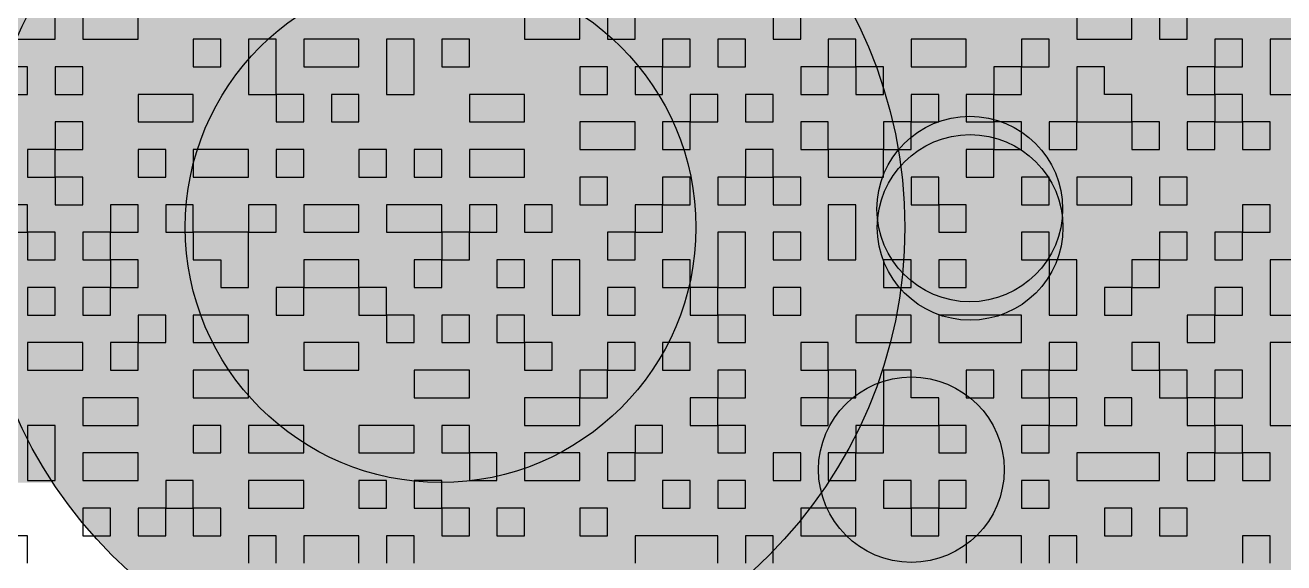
# Model space of a CAD drawing. Header units: millimetres. Extents: x -0.24 to 2.5, y 0 to 2.55.
# Drawn here: x 1.0331 to 1.0873, y 0.3825 to 0.4057 of the extents above; entities that cross this region are included whole.
import ezdxf

# ---------------------------------------------------------------- set-up
doc = ezdxf.new("R2010")
doc.units = ezdxf.units.MM
doc.header["$MEASUREMENT"] = 0
for name, color, linetype in [('BottomLayer', 5, 'Continuous'), ('BottomSolder', 6, 'Continuous'), ('TopLayer', 1, 'Continuous'), ('TopOverlay', 2, 'Continuous'), ('TopSolder', 216, 'Continuous'), ('ViaHoleLayer', 16, 'Continuous')]:
    doc.layers.add(name, color=color, linetype=linetype)

msp = doc.modelspace()

# ---------------------------------------------------------------- hatches: boundary and pattern name
at = {"layer": 'BottomLayer'}
h = msp.add_hatch(color=5, dxfattribs=at)
edge = h.paths.add_edge_path()
edge.add_arc((1.051, 0.397), 0.02, 0, 360)
msp.add_hatch(color=5, dxfattribs=at).paths.add_polyline_path([(1.051, 0.377), (1.051, 0.417), (1.149, 0.417), (1.149, 0.377)])
h = msp.add_hatch(color=5, dxfattribs=at)
edge = h.paths.add_edge_path()
edge.add_arc((1.051, 0.397), 0.011811, 0, 360)
at = {"layer": 'BottomSolder'}
h = msp.add_hatch(color=6, dxfattribs=at)
edge = h.paths.add_edge_path()
edge.add_arc((1.051, 0.397), 0.015811, 0, 360)
at = {"layer": 'TopLayer'}
for points in [[(0.79912, 0.089172), (0.793463, 0.094829), (1.251463, 0.552828), (1.257119, 0.547172)], [(1.049291, 0.431172), (1.054948, 0.436828), (1.387948, 0.103828), (1.382291, 0.098172)], [(1.076626, 0.394962), (1.070969, 0.400619), (1.107178, 0.436828), (1.112835, 0.431172)], [(0.952, 0.386), (0.952, 0.408), (1.051, 0.408), (1.051, 0.386)], [(1.068451, 0.383728), (1.074108, 0.389384), (1.359664, 0.103828), (1.354007, 0.098172)]]:
    msp.add_hatch(color=1, dxfattribs=at).paths.add_polyline_path(points)
h = msp.add_hatch(color=1, dxfattribs=at)
edge = h.paths.add_edge_path()
edge.add_arc((1.051, 0.397), 0.011811, 0, 360)
h = msp.add_hatch(color=1, dxfattribs=at)
edge = h.paths.add_edge_path()
edge.add_arc((1.051, 0.397), 0.011, 0, 360)
h = msp.add_hatch(color=1, dxfattribs=at)
edge = h.paths.add_edge_path()
edge.add_arc((1.073797, 0.397791), 0.004, 0, 360)
h = msp.add_hatch(color=1, dxfattribs=at)
edge = h.paths.add_edge_path()
edge.add_arc((1.073811, 0.397), 0.004, 0, 360)
h = msp.add_hatch(color=1, dxfattribs=at)
edge = h.paths.add_edge_path()
edge.add_arc((1.073811, 0.397), 0.004, 0, 360)
h = msp.add_hatch(color=1, dxfattribs=at)
edge = h.paths.add_edge_path()
edge.add_arc((1.07128, 0.386556), 0.004, 0, 360)
at = {"layer": 'TopSolder'}
h = msp.add_hatch(color=216, dxfattribs=at)
edge = h.paths.add_edge_path()
edge.add_arc((1.051, 0.397), 0.015811, 0, 360)
at = {"layer": 'ViaHoleLayer'}
h = msp.add_hatch(color=16, dxfattribs=at)
edge = h.paths.add_edge_path()
edge.add_arc((1.051, 0.397), 0.007874, 0, 360)

# ---------------------------------------------------------------- linework, layer by layer
at = {"layer": 'BottomLayer', "const_width": 0.008}
msp.add_lwpolyline([(1.051, 0.366, -1), (1.051, 0.428)], format="xyb", dxfattribs=at)
at = {"layer": 'BottomLayer'}
msp.add_circle((1.051, 0.397), 0.02, dxfattribs=at)
at = {"layer": 'TopLayer', "const_width": 0.008}
for points in [[(1.044972, 0.419, -0.494904), (1.073811, 0.397)], [(1.073811, 0.397, -0.494904), (1.044972, 0.375)]]:
    msp.add_lwpolyline(points, format="xyb", dxfattribs=at)
at = {"layer": 'TopLayer'}
for centre, radius in [((1.051, 0.397), 0.011), ((1.073797, 0.397791), 0.004), ((1.073811, 0.397), 0.004), ((1.073811, 0.397), 0.004), ((1.07128, 0.386556), 0.004)]:
    msp.add_circle(centre, radius, dxfattribs=at)
at = {"layer": 'TopOverlay'}
for p, q in [((1.034403, 0.405114), (1.034403, 0.406303)), ((1.035592, 0.406303), (1.035592, 0.405114)), ((1.037971, 0.405114), (1.037971, 0.406303)), ((1.05462, 0.406303), (1.05462, 0.405114)), ((1.056999, 0.405114), (1.056999, 0.406303)), ((1.058188, 0.406303), (1.058188, 0.405114)), ((1.059377, 0.405114), (1.059377, 0.406303)), ((1.065324, 0.406303), (1.065324, 0.405114)), ((1.066513, 0.405114), (1.066513, 0.406303)), ((1.078405, 0.406303), (1.078405, 0.405114)), ((1.080784, 0.405114), (1.080784, 0.406303)), ((1.081973, 0.406303), (1.081973, 0.405114)), ((1.083162, 0.405114), (1.083162, 0.406303)), ((1.030835, 0.405114), (1.034403, 0.405114)), ((1.035592, 0.405114), (1.037971, 0.405114)), ((1.041538, 0.405114), (1.040349, 0.405114)), ((1.040349, 0.405114), (1.040349, 0.403924)), ((1.041538, 0.403924), (1.041538, 0.405114)), ((1.043917, 0.405114), (1.042728, 0.405114)), ((1.042728, 0.405114), (1.042728, 0.403924)), ((1.043917, 0.403924), (1.043917, 0.405114)), ((1.047485, 0.405114), (1.045106, 0.405114)), ((1.045106, 0.405114), (1.045106, 0.403924)), ((1.047485, 0.403924), (1.047485, 0.405114)), ((1.049863, 0.405114), (1.048674, 0.405114)), ((1.048674, 0.405114), (1.048674, 0.403924)), ((1.049863, 0.403924), (1.049863, 0.405114)), ((1.052242, 0.405114), (1.051052, 0.405114)), ((1.051052, 0.405114), (1.051052, 0.403924)), ((1.052242, 0.403924), (1.052242, 0.405114)), ((1.05462, 0.405114), (1.056999, 0.405114)), ((1.058188, 0.405114), (1.059377, 0.405114)), ((1.061756, 0.405114), (1.060566, 0.405114)), ((1.060566, 0.405114), (1.060566, 0.403924)), ((1.061756, 0.403924), (1.061756, 0.405114)), ((1.064134, 0.405114), (1.062945, 0.405114)), ((1.062945, 0.405114), (1.062945, 0.403924)), ((1.064134, 0.403924), (1.064134, 0.405114)), ((1.065324, 0.405114), (1.066513, 0.405114)), ((1.068891, 0.405114), (1.067702, 0.405114)), ((1.067702, 0.405114), (1.067702, 0.403924)), ((1.068891, 0.403924), (1.068891, 0.405114)), ((1.073648, 0.405114), (1.07127, 0.405114)), ((1.07127, 0.405114), (1.07127, 0.403924)), ((1.073648, 0.403924), (1.073648, 0.405114)), ((1.077216, 0.405114), (1.076027, 0.405114)), ((1.076027, 0.405114), (1.076027, 0.403924)), ((1.077216, 0.403924), (1.077216, 0.405114)), ((1.078405, 0.405114), (1.080784, 0.405114)), ((1.081973, 0.405114), (1.083162, 0.405114)), ((1.085541, 0.405114), (1.084352, 0.405114)), ((1.084352, 0.405114), (1.084352, 0.403924)), ((1.085541, 0.403924), (1.085541, 0.405114)), ((1.087919, 0.405114), (1.08673, 0.405114)), ((1.08673, 0.405114), (1.08673, 0.403924)), ((1.033214, 0.403924), (1.032024, 0.403924)), ((1.033214, 0.402735), (1.033214, 0.403924)), ((1.035592, 0.403924), (1.034403, 0.403924)), ((1.034403, 0.403924), (1.034403, 0.402735)), ((1.035592, 0.402735), (1.035592, 0.403924)), ((1.040349, 0.403924), (1.041538, 0.403924)), ((1.042728, 0.403924), (1.042728, 0.402735)), ((1.043917, 0.402735), (1.043917, 0.403924)), ((1.045106, 0.403924), (1.047485, 0.403924)), ((1.048674, 0.403924), (1.048674, 0.402735)), ((1.049863, 0.402735), (1.049863, 0.403924)), ((1.051052, 0.403924), (1.052242, 0.403924)), ((1.058188, 0.403924), (1.056999, 0.403924)), ((1.056999, 0.403924), (1.056999, 0.402735)), ((1.058188, 0.402735), (1.058188, 0.403924)), ((1.060566, 0.403924), (1.059377, 0.403924)), ((1.059377, 0.403924), (1.059377, 0.402735)), ((1.060566, 0.403924), (1.061756, 0.403924)), ((1.060566, 0.402735), (1.060566, 0.403924)), ((1.062945, 0.403924), (1.064134, 0.403924)), ((1.067702, 0.403924), (1.066513, 0.403924)), ((1.066513, 0.403924), (1.066513, 0.402735)), ((1.067702, 0.403924), (1.068891, 0.403924)), ((1.067702, 0.402735), (1.067702, 0.403924)), ((1.068891, 0.403924), (1.068891, 0.402735)), ((1.070081, 0.403924), (1.068891, 0.403924)), ((1.070081, 0.402735), (1.070081, 0.403924)), ((1.07127, 0.403924), (1.073648, 0.403924)), ((1.076027, 0.403924), (1.074838, 0.403924)), ((1.074838, 0.403924), (1.074838, 0.402735)), ((1.076027, 0.403924), (1.077216, 0.403924)), ((1.076027, 0.402735), (1.076027, 0.403924)), ((1.079595, 0.403924), (1.078405, 0.403924)), ((1.078405, 0.403924), (1.078405, 0.402735)), ((1.079595, 0.402735), (1.079595, 0.403924)), ((1.084352, 0.403924), (1.083162, 0.403924)), ((1.083162, 0.403924), (1.083162, 0.402735)), ((1.084352, 0.403924), (1.085541, 0.403924)), ((1.084352, 0.402735), (1.084352, 0.403924)), ((1.08673, 0.403924), (1.08673, 0.402735)), ((1.032024, 0.402735), (1.033214, 0.402735)), ((1.034403, 0.402735), (1.035592, 0.402735)), ((1.040349, 0.402735), (1.037971, 0.402735)), ((1.037971, 0.402735), (1.037971, 0.401546)), ((1.040349, 0.401546), (1.040349, 0.402735)), ((1.042728, 0.402735), (1.043917, 0.402735)), ((1.043917, 0.402735), (1.043917, 0.401546)), ((1.045106, 0.402735), (1.043917, 0.402735)), ((1.045106, 0.401546), (1.045106, 0.402735)), ((1.047485, 0.402735), (1.046296, 0.402735)), ((1.046296, 0.402735), (1.046296, 0.401546)), ((1.047485, 0.401546), (1.047485, 0.402735)), ((1.048674, 0.402735), (1.049863, 0.402735)), ((1.05462, 0.402735), (1.052242, 0.402735)), ((1.052242, 0.402735), (1.052242, 0.401546)), ((1.05462, 0.401546), (1.05462, 0.402735)), ((1.056999, 0.402735), (1.058188, 0.402735)), ((1.059377, 0.402735), (1.060566, 0.402735)), ((1.062945, 0.402735), (1.061756, 0.402735)), ((1.061756, 0.402735), (1.061756, 0.401546)), ((1.062945, 0.401546), (1.062945, 0.402735)), ((1.065324, 0.402735), (1.064134, 0.402735)), ((1.064134, 0.402735), (1.064134, 0.401546)), ((1.065324, 0.401546), (1.065324, 0.402735)), ((1.066513, 0.402735), (1.067702, 0.402735)), ((1.068891, 0.402735), (1.070081, 0.402735)), ((1.072459, 0.402735), (1.07127, 0.402735)), ((1.07127, 0.402735), (1.07127, 0.401546)), ((1.072459, 0.401546), (1.072459, 0.402735)), ((1.074838, 0.402735), (1.073648, 0.402735)), ((1.073648, 0.402735), (1.073648, 0.401546)), ((1.074838, 0.402735), (1.076027, 0.402735)), ((1.074838, 0.401546), (1.074838, 0.402735)), ((1.078405, 0.402735), (1.078405, 0.401546)), ((1.080784, 0.402735), (1.079595, 0.402735)), ((1.080784, 0.401546), (1.080784, 0.402735)), ((1.083162, 0.402735), (1.084352, 0.402735)), ((1.084352, 0.402735), (1.084352, 0.401546)), ((1.085541, 0.402735), (1.084352, 0.402735)), ((1.085541, 0.401546), (1.085541, 0.402735)), ((1.08673, 0.402735), (1.087919, 0.402735)), ((1.035592, 0.401546), (1.034403, 0.401546)), ((1.034403, 0.401546), (1.034403, 0.400357)), ((1.035592, 0.400357), (1.035592, 0.401546)), ((1.037971, 0.401546), (1.040349, 0.401546)), ((1.043917, 0.401546), (1.045106, 0.401546)), ((1.046296, 0.401546), (1.047485, 0.401546)), ((1.052242, 0.401546), (1.05462, 0.401546)), ((1.059377, 0.401546), (1.056999, 0.401546)), ((1.056999, 0.401546), (1.056999, 0.400357)), ((1.059377, 0.400357), (1.059377, 0.401546)), ((1.061756, 0.401546), (1.060566, 0.401546)), ((1.060566, 0.401546), (1.060566, 0.400357)), ((1.061756, 0.401546), (1.062945, 0.401546)), ((1.061756, 0.400357), (1.061756, 0.401546)), ((1.064134, 0.401546), (1.065324, 0.401546)), ((1.067702, 0.401546), (1.066513, 0.401546)), ((1.066513, 0.401546), (1.066513, 0.400357)), ((1.067702, 0.400357), (1.067702, 0.401546)), ((1.07127, 0.401546), (1.070081, 0.401546)), ((1.070081, 0.401546), (1.070081, 0.400357)), ((1.07127, 0.401546), (1.072459, 0.401546)), ((1.07127, 0.400357), (1.07127, 0.401546)), ((1.073648, 0.401546), (1.074838, 0.401546)), ((1.074838, 0.401546), (1.074838, 0.400357)), ((1.076027, 0.401546), (1.074838, 0.401546)), ((1.076027, 0.400357), (1.076027, 0.401546)), ((1.078405, 0.401546), (1.077216, 0.401546)), ((1.077216, 0.401546), (1.077216, 0.400357)), ((1.078405, 0.401546), (1.080784, 0.401546)), ((1.078405, 0.400357), (1.078405, 0.401546)), ((1.080784, 0.401546), (1.080784, 0.400357)), ((1.081973, 0.401546), (1.080784, 0.401546)), ((1.081973, 0.400357), (1.081973, 0.401546)), ((1.084352, 0.401546), (1.083162, 0.401546)), ((1.083162, 0.401546), (1.083162, 0.400357)), ((1.084352, 0.401546), (1.085541, 0.401546)), ((1.084352, 0.400357), (1.084352, 0.401546)), ((1.085541, 0.401546), (1.085541, 0.400357)), ((1.08673, 0.401546), (1.085541, 0.401546)), ((1.08673, 0.400357), (1.08673, 0.401546)), ((1.034403, 0.400357), (1.033214, 0.400357)), ((1.033214, 0.400357), (1.033214, 0.399167)), ((1.034403, 0.400357), (1.035592, 0.400357)), ((1.034403, 0.399167), (1.034403, 0.400357)), ((1.03916, 0.400357), (1.037971, 0.400357)), ((1.037971, 0.400357), (1.037971, 0.399167)), ((1.03916, 0.399167), (1.03916, 0.400357)), ((1.042728, 0.400357), (1.040349, 0.400357)), ((1.040349, 0.400357), (1.040349, 0.399167)), ((1.042728, 0.399167), (1.042728, 0.400357)), ((1.045106, 0.400357), (1.043917, 0.400357)), ((1.043917, 0.400357), (1.043917, 0.399167)), ((1.045106, 0.399167), (1.045106, 0.400357)), ((1.048674, 0.400357), (1.047485, 0.400357)), ((1.047485, 0.400357), (1.047485, 0.399167)), ((1.048674, 0.399167), (1.048674, 0.400357)), ((1.051052, 0.400357), (1.049863, 0.400357)), ((1.049863, 0.400357), (1.049863, 0.399167)), ((1.051052, 0.399167), (1.051052, 0.400357)), ((1.05462, 0.400357), (1.052242, 0.400357)), ((1.052242, 0.400357), (1.052242, 0.399167)), ((1.05462, 0.399167), (1.05462, 0.400357)), ((1.056999, 0.400357), (1.059377, 0.400357)), ((1.060566, 0.400357), (1.061756, 0.400357)), ((1.065324, 0.400357), (1.064134, 0.400357)), ((1.064134, 0.400357), (1.064134, 0.399167)), ((1.065324, 0.399167), (1.065324, 0.400357)), ((1.066513, 0.400357), (1.067702, 0.400357)), ((1.067702, 0.400357), (1.067702, 0.399167)), ((1.070081, 0.400357), (1.067702, 0.400357)), ((1.070081, 0.400357), (1.07127, 0.400357)), ((1.070081, 0.399167), (1.070081, 0.400357)), ((1.074838, 0.400357), (1.073648, 0.400357)), ((1.073648, 0.400357), (1.073648, 0.399167)), ((1.074838, 0.400357), (1.076027, 0.400357)), ((1.074838, 0.399167), (1.074838, 0.400357)), ((1.077216, 0.400357), (1.078405, 0.400357)), ((1.080784, 0.400357), (1.081973, 0.400357)), ((1.083162, 0.400357), (1.084352, 0.400357)), ((1.085541, 0.400357), (1.08673, 0.400357)), ((1.033214, 0.399167), (1.034403, 0.399167)), ((1.034403, 0.399167), (1.034403, 0.397978)), ((1.035592, 0.399167), (1.034403, 0.399167)), ((1.035592, 0.397978), (1.035592, 0.399167)), ((1.037971, 0.399167), (1.03916, 0.399167)), ((1.040349, 0.399167), (1.042728, 0.399167)), ((1.043917, 0.399167), (1.045106, 0.399167)), ((1.047485, 0.399167), (1.048674, 0.399167)), ((1.049863, 0.399167), (1.051052, 0.399167)), ((1.052242, 0.399167), (1.05462, 0.399167)), ((1.058188, 0.399167), (1.056999, 0.399167)), ((1.056999, 0.399167), (1.056999, 0.397978)), ((1.058188, 0.397978), (1.058188, 0.399167)), ((1.061756, 0.399167), (1.060566, 0.399167)), ((1.060566, 0.399167), (1.060566, 0.397978)), ((1.061756, 0.397978), (1.061756, 0.399167)), ((1.064134, 0.399167), (1.062945, 0.399167)), ((1.062945, 0.399167), (1.062945, 0.397978)), ((1.064134, 0.399167), (1.065324, 0.399167)), ((1.064134, 0.397978), (1.064134, 0.399167)), ((1.065324, 0.399167), (1.065324, 0.397978)), ((1.066513, 0.399167), (1.065324, 0.399167)), ((1.066513, 0.397978), (1.066513, 0.399167)), ((1.067702, 0.399167), (1.070081, 0.399167)), ((1.072459, 0.399167), (1.07127, 0.399167)), ((1.07127, 0.399167), (1.07127, 0.397978)), ((1.072459, 0.397978), (1.072459, 0.399167)), ((1.073648, 0.399167), (1.074838, 0.399167)), ((1.077216, 0.399167), (1.076027, 0.399167)), ((1.076027, 0.399167), (1.076027, 0.397978)), ((1.077216, 0.397978), (1.077216, 0.399167)), ((1.080784, 0.399167), (1.078405, 0.399167)), ((1.078405, 0.399167), (1.078405, 0.397978)), ((1.080784, 0.397978), (1.080784, 0.399167)), ((1.083162, 0.399167), (1.081973, 0.399167)), ((1.081973, 0.399167), (1.081973, 0.397978)), ((1.083162, 0.397978), (1.083162, 0.399167)), ((1.033214, 0.397978), (1.032024, 0.397978)), ((1.033214, 0.396789), (1.033214, 0.397978)), ((1.034403, 0.397978), (1.035592, 0.397978)), ((1.037971, 0.397978), (1.036782, 0.397978)), ((1.036782, 0.397978), (1.036782, 0.396789)), ((1.037971, 0.396789), (1.037971, 0.397978)), ((1.040349, 0.397978), (1.03916, 0.397978)), ((1.03916, 0.397978), (1.03916, 0.396789)), ((1.040349, 0.396789), (1.040349, 0.397978)), ((1.043917, 0.397978), (1.042728, 0.397978)), ((1.042728, 0.397978), (1.042728, 0.396789)), ((1.043917, 0.396789), (1.043917, 0.397978)), ((1.047485, 0.397978), (1.045106, 0.397978)), ((1.045106, 0.397978), (1.045106, 0.396789)), ((1.047485, 0.396789), (1.047485, 0.397978)), ((1.051052, 0.397978), (1.048674, 0.397978)), ((1.048674, 0.397978), (1.048674, 0.396789)), ((1.051052, 0.396789), (1.051052, 0.397978)), ((1.053431, 0.397978), (1.052242, 0.397978)), ((1.052242, 0.397978), (1.052242, 0.396789)), ((1.053431, 0.396789), (1.053431, 0.397978)), ((1.05581, 0.397978), (1.05462, 0.397978)), ((1.05462, 0.397978), (1.05462, 0.396789)), ((1.05581, 0.396789), (1.05581, 0.397978)), ((1.056999, 0.397978), (1.058188, 0.397978)), ((1.060566, 0.397978), (1.059377, 0.397978)), ((1.059377, 0.397978), (1.059377, 0.396789)), ((1.060566, 0.397978), (1.061756, 0.397978)), ((1.060566, 0.396789), (1.060566, 0.397978)), ((1.062945, 0.397978), (1.064134, 0.397978)), ((1.065324, 0.397978), (1.066513, 0.397978)), ((1.068891, 0.397978), (1.067702, 0.397978)), ((1.067702, 0.397978), (1.067702, 0.396789)), ((1.068891, 0.396789), (1.068891, 0.397978)), ((1.07127, 0.397978), (1.072459, 0.397978)), ((1.072459, 0.397978), (1.072459, 0.396789)), ((1.073648, 0.397978), (1.072459, 0.397978)), ((1.073648, 0.396789), (1.073648, 0.397978)), ((1.076027, 0.397978), (1.077216, 0.397978)), ((1.078405, 0.397978), (1.080784, 0.397978)), ((1.081973, 0.397978), (1.083162, 0.397978)), ((1.08673, 0.397978), (1.085541, 0.397978)), ((1.085541, 0.397978), (1.085541, 0.396789)), ((1.08673, 0.396789), (1.08673, 0.397978)), ((1.032024, 0.396789), (1.033214, 0.396789)), ((1.033214, 0.396789), (1.033214, 0.395599)), ((1.034403, 0.396789), (1.033214, 0.396789)), ((1.034403, 0.395599), (1.034403, 0.396789)), ((1.036782, 0.396789), (1.035592, 0.396789)), ((1.035592, 0.396789), (1.035592, 0.395599)), ((1.036782, 0.396789), (1.037971, 0.396789)), ((1.036782, 0.395599), (1.036782, 0.396789)), ((1.03916, 0.396789), (1.040349, 0.396789)), ((1.040349, 0.396789), (1.040349, 0.395599)), ((1.042728, 0.396789), (1.040349, 0.396789)), ((1.042728, 0.396789), (1.043917, 0.396789)), ((1.042728, 0.395599), (1.042728, 0.396789)), ((1.045106, 0.396789), (1.047485, 0.396789)), ((1.048674, 0.396789), (1.051052, 0.396789)), ((1.051052, 0.396789), (1.051052, 0.395599)), ((1.052242, 0.396789), (1.051052, 0.396789)), ((1.052242, 0.396789), (1.053431, 0.396789)), ((1.052242, 0.395599), (1.052242, 0.396789)), ((1.05462, 0.396789), (1.05581, 0.396789)), ((1.059377, 0.396789), (1.058188, 0.396789)), ((1.058188, 0.396789), (1.058188, 0.395599)), ((1.059377, 0.396789), (1.060566, 0.396789)), ((1.059377, 0.395599), (1.059377, 0.396789)), ((1.064134, 0.396789), (1.062945, 0.396789)), ((1.062945, 0.396789), (1.062945, 0.395599)), ((1.064134, 0.395599), (1.064134, 0.396789)), ((1.066513, 0.396789), (1.065324, 0.396789)), ((1.065324, 0.396789), (1.065324, 0.395599)), ((1.066513, 0.395599), (1.066513, 0.396789)), ((1.067702, 0.396789), (1.067702, 0.395599)), ((1.068891, 0.395599), (1.068891, 0.396789)), ((1.072459, 0.396789), (1.073648, 0.396789)), ((1.077216, 0.396789), (1.076027, 0.396789)), ((1.076027, 0.396789), (1.076027, 0.395599)), ((1.077216, 0.395599), (1.077216, 0.396789)), ((1.083162, 0.396789), (1.081973, 0.396789)), ((1.081973, 0.396789), (1.081973, 0.395599)), ((1.083162, 0.395599), (1.083162, 0.396789)), ((1.085541, 0.396789), (1.084352, 0.396789)), ((1.084352, 0.396789), (1.084352, 0.395599)), ((1.085541, 0.396789), (1.08673, 0.396789)), ((1.085541, 0.395599), (1.085541, 0.396789)), ((1.033214, 0.395599), (1.034403, 0.395599)), ((1.035592, 0.395599), (1.036782, 0.395599)), ((1.036782, 0.395599), (1.036782, 0.39441)), ((1.037971, 0.395599), (1.036782, 0.395599)), ((1.037971, 0.39441), (1.037971, 0.395599)), ((1.040349, 0.395599), (1.041538, 0.395599)), ((1.041538, 0.395599), (1.041538, 0.39441)), ((1.042728, 0.39441), (1.042728, 0.395599)), ((1.047485, 0.395599), (1.045106, 0.395599)), ((1.045106, 0.395599), (1.045106, 0.39441)), ((1.047485, 0.39441), (1.047485, 0.395599)), ((1.051052, 0.395599), (1.049863, 0.395599)), ((1.049863, 0.395599), (1.049863, 0.39441)), ((1.051052, 0.395599), (1.052242, 0.395599)), ((1.051052, 0.39441), (1.051052, 0.395599)), ((1.05462, 0.395599), (1.053431, 0.395599)), ((1.053431, 0.395599), (1.053431, 0.39441)), ((1.05462, 0.39441), (1.05462, 0.395599)), ((1.056999, 0.395599), (1.05581, 0.395599)), ((1.05581, 0.395599), (1.05581, 0.39441)), ((1.056999, 0.39441), (1.056999, 0.395599)), ((1.058188, 0.395599), (1.059377, 0.395599)), ((1.061756, 0.395599), (1.060566, 0.395599)), ((1.060566, 0.395599), (1.060566, 0.39441)), ((1.061756, 0.39441), (1.061756, 0.395599)), ((1.062945, 0.395599), (1.062945, 0.39441)), ((1.064134, 0.39441), (1.064134, 0.395599)), ((1.065324, 0.395599), (1.066513, 0.395599)), ((1.067702, 0.395599), (1.068891, 0.395599)), ((1.07127, 0.395599), (1.070081, 0.395599)), ((1.070081, 0.395599), (1.070081, 0.39441)), ((1.07127, 0.39441), (1.07127, 0.395599)), ((1.073648, 0.395599), (1.072459, 0.395599)), ((1.072459, 0.395599), (1.072459, 0.39441)), ((1.073648, 0.39441), (1.073648, 0.395599)), ((1.076027, 0.395599), (1.077216, 0.395599)), ((1.077216, 0.395599), (1.077216, 0.39441)), ((1.078405, 0.395599), (1.077216, 0.395599)), ((1.078405, 0.39441), (1.078405, 0.395599)), ((1.081973, 0.395599), (1.080784, 0.395599)), ((1.080784, 0.395599), (1.080784, 0.39441)), ((1.081973, 0.395599), (1.083162, 0.395599)), ((1.081973, 0.39441), (1.081973, 0.395599)), ((1.084352, 0.395599), (1.085541, 0.395599)), ((1.087919, 0.395599), (1.08673, 0.395599)), ((1.08673, 0.395599), (1.08673, 0.39441)), ((1.034403, 0.39441), (1.033214, 0.39441)), ((1.033214, 0.39441), (1.033214, 0.393221)), ((1.034403, 0.393221), (1.034403, 0.39441)), ((1.036782, 0.39441), (1.035592, 0.39441)), ((1.035592, 0.39441), (1.035592, 0.393221)), ((1.036782, 0.39441), (1.037971, 0.39441)), ((1.036782, 0.393221), (1.036782, 0.39441)), ((1.041538, 0.39441), (1.042728, 0.39441)), ((1.045106, 0.39441), (1.043917, 0.39441)), ((1.043917, 0.39441), (1.043917, 0.393221)), ((1.045106, 0.393221), (1.045106, 0.39441)), ((1.045106, 0.39441), (1.047485, 0.39441)), ((1.047485, 0.39441), (1.047485, 0.393221)), ((1.048674, 0.39441), (1.047485, 0.39441)), ((1.048674, 0.393221), (1.048674, 0.39441)), ((1.049863, 0.39441), (1.051052, 0.39441)), ((1.053431, 0.39441), (1.05462, 0.39441)), ((1.05581, 0.39441), (1.05581, 0.393221)), ((1.056999, 0.393221), (1.056999, 0.39441)), ((1.059377, 0.39441), (1.058188, 0.39441)), ((1.058188, 0.39441), (1.058188, 0.393221)), ((1.059377, 0.393221), (1.059377, 0.39441)), ((1.060566, 0.39441), (1.061756, 0.39441)), ((1.061756, 0.39441), (1.061756, 0.393221)), ((1.062945, 0.39441), (1.061756, 0.39441)), ((1.062945, 0.39441), (1.064134, 0.39441)), ((1.062945, 0.393221), (1.062945, 0.39441)), ((1.066513, 0.39441), (1.065324, 0.39441)), ((1.065324, 0.39441), (1.065324, 0.393221)), ((1.066513, 0.393221), (1.066513, 0.39441)), ((1.070081, 0.39441), (1.07127, 0.39441)), ((1.072459, 0.39441), (1.073648, 0.39441)), ((1.077216, 0.39441), (1.077216, 0.393221)), ((1.078405, 0.393221), (1.078405, 0.39441)), ((1.080784, 0.39441), (1.079595, 0.39441)), ((1.079595, 0.39441), (1.079595, 0.393221)), ((1.080784, 0.39441), (1.081973, 0.39441)), ((1.080784, 0.393221), (1.080784, 0.39441)), ((1.085541, 0.39441), (1.084352, 0.39441)), ((1.084352, 0.39441), (1.084352, 0.393221)), ((1.085541, 0.393221), (1.085541, 0.39441)), ((1.08673, 0.39441), (1.08673, 0.393221)), ((1.033214, 0.393221), (1.034403, 0.393221)), ((1.035592, 0.393221), (1.036782, 0.393221)), ((1.03916, 0.393221), (1.037971, 0.393221)), ((1.037971, 0.393221), (1.037971, 0.392032)), ((1.03916, 0.392032), (1.03916, 0.393221)), ((1.042728, 0.393221), (1.040349, 0.393221)), ((1.040349, 0.393221), (1.040349, 0.392032)), ((1.042728, 0.392032), (1.042728, 0.393221)), ((1.043917, 0.393221), (1.045106, 0.393221)), ((1.047485, 0.393221), (1.048674, 0.393221)), ((1.048674, 0.393221), (1.048674, 0.392032)), ((1.049863, 0.393221), (1.048674, 0.393221)), ((1.049863, 0.392032), (1.049863, 0.393221)), ((1.052242, 0.393221), (1.051052, 0.393221)), ((1.051052, 0.393221), (1.051052, 0.392032)), ((1.052242, 0.392032), (1.052242, 0.393221)), ((1.05462, 0.393221), (1.053431, 0.393221)), ((1.053431, 0.393221), (1.053431, 0.392032)), ((1.05462, 0.392032), (1.05462, 0.393221)), ((1.05581, 0.393221), (1.056999, 0.393221)), ((1.058188, 0.393221), (1.059377, 0.393221)), ((1.061756, 0.393221), (1.062945, 0.393221)), ((1.062945, 0.393221), (1.062945, 0.392032)), ((1.064134, 0.393221), (1.062945, 0.393221)), ((1.064134, 0.392032), (1.064134, 0.393221)), ((1.065324, 0.393221), (1.066513, 0.393221)), ((1.07127, 0.393221), (1.068891, 0.393221)), ((1.068891, 0.393221), (1.068891, 0.392032)), ((1.07127, 0.392032), (1.07127, 0.393221)), ((1.076027, 0.393221), (1.072459, 0.393221)), ((1.072459, 0.393221), (1.072459, 0.392032)), ((1.076027, 0.392032), (1.076027, 0.393221)), ((1.077216, 0.393221), (1.078405, 0.393221)), ((1.079595, 0.393221), (1.080784, 0.393221)), ((1.084352, 0.393221), (1.083162, 0.393221)), ((1.083162, 0.393221), (1.083162, 0.392032)), ((1.084352, 0.393221), (1.085541, 0.393221)), ((1.084352, 0.392032), (1.084352, 0.393221)), ((1.08673, 0.393221), (1.087919, 0.393221)), ((1.035592, 0.392032), (1.033214, 0.392032)), ((1.033214, 0.392032), (1.033214, 0.390842)), ((1.035592, 0.390842), (1.035592, 0.392032)), ((1.037971, 0.392032), (1.036782, 0.392032)), ((1.036782, 0.392032), (1.036782, 0.390842)), ((1.037971, 0.392032), (1.03916, 0.392032)), ((1.037971, 0.390842), (1.037971, 0.392032)), ((1.040349, 0.392032), (1.042728, 0.392032)), ((1.047485, 0.392032), (1.045106, 0.392032)), ((1.045106, 0.392032), (1.045106, 0.390842)), ((1.047485, 0.390842), (1.047485, 0.392032)), ((1.048674, 0.392032), (1.049863, 0.392032)), ((1.051052, 0.392032), (1.052242, 0.392032)), ((1.053431, 0.392032), (1.05462, 0.392032)), ((1.05462, 0.392032), (1.05462, 0.390842)), ((1.05581, 0.392032), (1.05462, 0.392032)), ((1.05581, 0.390842), (1.05581, 0.392032)), ((1.059377, 0.392032), (1.058188, 0.392032)), ((1.058188, 0.392032), (1.058188, 0.390842)), ((1.059377, 0.390842), (1.059377, 0.392032)), ((1.061756, 0.392032), (1.060566, 0.392032)), ((1.060566, 0.392032), (1.060566, 0.390842)), ((1.061756, 0.390842), (1.061756, 0.392032)), ((1.062945, 0.392032), (1.064134, 0.392032)), ((1.067702, 0.392032), (1.066513, 0.392032)), ((1.066513, 0.392032), (1.066513, 0.390842)), ((1.067702, 0.390842), (1.067702, 0.392032)), ((1.068891, 0.392032), (1.07127, 0.392032)), ((1.072459, 0.392032), (1.076027, 0.392032)), ((1.078405, 0.392032), (1.077216, 0.392032)), ((1.077216, 0.392032), (1.077216, 0.390842)), ((1.078405, 0.390842), (1.078405, 0.392032)), ((1.081973, 0.392032), (1.080784, 0.392032)), ((1.080784, 0.392032), (1.080784, 0.390842)), ((1.081973, 0.390842), (1.081973, 0.392032)), ((1.083162, 0.392032), (1.084352, 0.392032)), ((1.087919, 0.392032), (1.08673, 0.392032)), ((1.08673, 0.392032), (1.08673, 0.390842)), ((1.033214, 0.390842), (1.035592, 0.390842)), ((1.036782, 0.390842), (1.037971, 0.390842)), ((1.042728, 0.390842), (1.040349, 0.390842)), ((1.040349, 0.390842), (1.040349, 0.389653)), ((1.042728, 0.389653), (1.042728, 0.390842)), ((1.045106, 0.390842), (1.047485, 0.390842)), ((1.052242, 0.390842), (1.049863, 0.390842)), ((1.049863, 0.390842), (1.049863, 0.389653)), ((1.052242, 0.389653), (1.052242, 0.390842)), ((1.05462, 0.390842), (1.05581, 0.390842)), ((1.058188, 0.390842), (1.056999, 0.390842)), ((1.056999, 0.390842), (1.056999, 0.389653)), ((1.058188, 0.390842), (1.059377, 0.390842)), ((1.058188, 0.389653), (1.058188, 0.390842)), ((1.060566, 0.390842), (1.061756, 0.390842)), ((1.064134, 0.390842), (1.062945, 0.390842)), ((1.062945, 0.390842), (1.062945, 0.389653)), ((1.064134, 0.389653), (1.064134, 0.390842)), ((1.066513, 0.390842), (1.067702, 0.390842)), ((1.067702, 0.390842), (1.067702, 0.389653)), ((1.068891, 0.390842), (1.067702, 0.390842)), ((1.068891, 0.389653), (1.068891, 0.390842)), ((1.07127, 0.390842), (1.070081, 0.390842)), ((1.070081, 0.390842), (1.070081, 0.389653)), ((1.07127, 0.389653), (1.07127, 0.390842)), ((1.074838, 0.390842), (1.073648, 0.390842)), ((1.073648, 0.390842), (1.073648, 0.389653)), ((1.074838, 0.389653), (1.074838, 0.390842)), ((1.077216, 0.390842), (1.076027, 0.390842)), ((1.076027, 0.390842), (1.076027, 0.389653)), ((1.077216, 0.390842), (1.078405, 0.390842)), ((1.077216, 0.389653), (1.077216, 0.390842)), ((1.080784, 0.390842), (1.081973, 0.390842)), ((1.081973, 0.390842), (1.081973, 0.389653)), ((1.083162, 0.390842), (1.081973, 0.390842)), ((1.083162, 0.389653), (1.083162, 0.390842)), ((1.085541, 0.390842), (1.084352, 0.390842)), ((1.084352, 0.390842), (1.084352, 0.389653)), ((1.085541, 0.389653), (1.085541, 0.390842)), ((1.08673, 0.390842), (1.08673, 0.389653)), ((1.037971, 0.389653), (1.035592, 0.389653)), ((1.035592, 0.389653), (1.035592, 0.388464)), ((1.037971, 0.388464), (1.037971, 0.389653)), ((1.040349, 0.389653), (1.042728, 0.389653)), ((1.049863, 0.389653), (1.052242, 0.389653)), ((1.056999, 0.389653), (1.05462, 0.389653)), ((1.05462, 0.389653), (1.05462, 0.388464)), ((1.056999, 0.389653), (1.058188, 0.389653)), ((1.056999, 0.388464), (1.056999, 0.389653)), ((1.062945, 0.389653), (1.061756, 0.389653)), ((1.061756, 0.389653), (1.061756, 0.388464)), ((1.062945, 0.389653), (1.064134, 0.389653)), ((1.062945, 0.388464), (1.062945, 0.389653)), ((1.067702, 0.389653), (1.066513, 0.389653)), ((1.066513, 0.389653), (1.066513, 0.388464)), ((1.067702, 0.389653), (1.068891, 0.389653)), ((1.067702, 0.388464), (1.067702, 0.389653)), ((1.070081, 0.389653), (1.070081, 0.388464)), ((1.072459, 0.389653), (1.07127, 0.389653)), ((1.072459, 0.388464), (1.072459, 0.389653)), ((1.073648, 0.389653), (1.074838, 0.389653)), ((1.076027, 0.389653), (1.077216, 0.389653)), ((1.077216, 0.389653), (1.077216, 0.388464)), ((1.078405, 0.389653), (1.077216, 0.389653)), ((1.078405, 0.388464), (1.078405, 0.389653)), ((1.080784, 0.389653), (1.079595, 0.389653)), ((1.079595, 0.389653), (1.079595, 0.388464)), ((1.080784, 0.388464), (1.080784, 0.389653)), ((1.081973, 0.389653), (1.083162, 0.389653)), ((1.083162, 0.389653), (1.083162, 0.388464)), ((1.084352, 0.389653), (1.083162, 0.389653)), ((1.084352, 0.389653), (1.085541, 0.389653)), ((1.084352, 0.388464), (1.084352, 0.389653)), ((1.08673, 0.389653), (1.08673, 0.388464)), ((1.034403, 0.388464), (1.033214, 0.388464)), ((1.033214, 0.388464), (1.033214, 0.387275)), ((1.034403, 0.387275), (1.034403, 0.388464)), ((1.035592, 0.388464), (1.037971, 0.388464)), ((1.041538, 0.388464), (1.040349, 0.388464)), ((1.040349, 0.388464), (1.040349, 0.387275)), ((1.041538, 0.387275), (1.041538, 0.388464)), ((1.045106, 0.388464), (1.042728, 0.388464)), ((1.042728, 0.388464), (1.042728, 0.387275)), ((1.045106, 0.387275), (1.045106, 0.388464)), ((1.049863, 0.388464), (1.047485, 0.388464)), ((1.047485, 0.388464), (1.047485, 0.387275)), ((1.049863, 0.387275), (1.049863, 0.388464)), ((1.052242, 0.388464), (1.051052, 0.388464)), ((1.051052, 0.388464), (1.051052, 0.387275)), ((1.052242, 0.387275), (1.052242, 0.388464)), ((1.05462, 0.388464), (1.056999, 0.388464)), ((1.060566, 0.388464), (1.059377, 0.388464)), ((1.059377, 0.388464), (1.059377, 0.387275)), ((1.060566, 0.387275), (1.060566, 0.388464)), ((1.061756, 0.388464), (1.062945, 0.388464)), ((1.062945, 0.388464), (1.062945, 0.387275)), ((1.064134, 0.388464), (1.062945, 0.388464)), ((1.064134, 0.387275), (1.064134, 0.388464)), ((1.066513, 0.388464), (1.067702, 0.388464)), ((1.070081, 0.388464), (1.068891, 0.388464)), ((1.068891, 0.388464), (1.068891, 0.387275)), ((1.070081, 0.388464), (1.072459, 0.388464)), ((1.070081, 0.387275), (1.070081, 0.388464)), ((1.072459, 0.388464), (1.072459, 0.387275)), ((1.073648, 0.388464), (1.072459, 0.388464)), ((1.073648, 0.387275), (1.073648, 0.388464)), ((1.077216, 0.388464), (1.076027, 0.388464)), ((1.076027, 0.388464), (1.076027, 0.387275)), ((1.077216, 0.388464), (1.078405, 0.388464)), ((1.077216, 0.387275), (1.077216, 0.388464)), ((1.079595, 0.388464), (1.080784, 0.388464)), ((1.083162, 0.388464), (1.084352, 0.388464)), ((1.084352, 0.388464), (1.084352, 0.387275)), ((1.085541, 0.388464), (1.084352, 0.388464)), ((1.085541, 0.387275), (1.085541, 0.388464)), ((1.08673, 0.388464), (1.087919, 0.388464)), ((1.033214, 0.387275), (1.033214, 0.386086)), ((1.034403, 0.386086), (1.034403, 0.387275)), ((1.037971, 0.387275), (1.035592, 0.387275)), ((1.035592, 0.387275), (1.035592, 0.386086)), ((1.037971, 0.386086), (1.037971, 0.387275)), ((1.040349, 0.387275), (1.041538, 0.387275)), ((1.042728, 0.387275), (1.045106, 0.387275)), ((1.047485, 0.387275), (1.049863, 0.387275)), ((1.051052, 0.387275), (1.052242, 0.387275)), ((1.052242, 0.387275), (1.052242, 0.386086)), ((1.053431, 0.387275), (1.052242, 0.387275)), ((1.053431, 0.386086), (1.053431, 0.387275)), ((1.056999, 0.387275), (1.05462, 0.387275)), ((1.05462, 0.387275), (1.05462, 0.386086)), ((1.056999, 0.386086), (1.056999, 0.387275)), ((1.059377, 0.387275), (1.058188, 0.387275)), ((1.058188, 0.387275), (1.058188, 0.386086)), ((1.059377, 0.387275), (1.060566, 0.387275)), ((1.059377, 0.386086), (1.059377, 0.387275)), ((1.062945, 0.387275), (1.064134, 0.387275)), ((1.066513, 0.387275), (1.065324, 0.387275)), ((1.065324, 0.387275), (1.065324, 0.386086)), ((1.066513, 0.386086), (1.066513, 0.387275)), ((1.068891, 0.387275), (1.067702, 0.387275)), ((1.067702, 0.387275), (1.067702, 0.386086)), ((1.068891, 0.387275), (1.070081, 0.387275)), ((1.068891, 0.386086), (1.068891, 0.387275)), ((1.072459, 0.387275), (1.073648, 0.387275)), ((1.076027, 0.387275), (1.077216, 0.387275)), ((1.081973, 0.387275), (1.078405, 0.387275)), ((1.078405, 0.387275), (1.078405, 0.386086)), ((1.081973, 0.386086), (1.081973, 0.387275)), ((1.084352, 0.387275), (1.083162, 0.387275)), ((1.083162, 0.387275), (1.083162, 0.386086)), ((1.084352, 0.387275), (1.085541, 0.387275)), ((1.084352, 0.386086), (1.084352, 0.387275)), ((1.085541, 0.387275), (1.085541, 0.386086)), ((1.08673, 0.387275), (1.085541, 0.387275)), ((1.08673, 0.386086), (1.08673, 0.387275)), ((1.033214, 0.386086), (1.034403, 0.386086)), ((1.035592, 0.386086), (1.037971, 0.386086)), ((1.040349, 0.386086), (1.03916, 0.386086)), ((1.03916, 0.386086), (1.03916, 0.384896)), ((1.040349, 0.384896), (1.040349, 0.386086)), ((1.045106, 0.386086), (1.042728, 0.386086)), ((1.042728, 0.386086), (1.042728, 0.384896)), ((1.045106, 0.384896), (1.045106, 0.386086)), ((1.048674, 0.386086), (1.047485, 0.386086)), ((1.047485, 0.386086), (1.047485, 0.384896)), ((1.048674, 0.384896), (1.048674, 0.386086)), ((1.051052, 0.386086), (1.049863, 0.386086)), ((1.049863, 0.386086), (1.049863, 0.384896)), ((1.051052, 0.384896), (1.051052, 0.386086)), ((1.052242, 0.386086), (1.053431, 0.386086)), ((1.05462, 0.386086), (1.056999, 0.386086)), ((1.058188, 0.386086), (1.059377, 0.386086)), ((1.061756, 0.386086), (1.060566, 0.386086)), ((1.060566, 0.386086), (1.060566, 0.384896)), ((1.061756, 0.384896), (1.061756, 0.386086)), ((1.064134, 0.386086), (1.062945, 0.386086)), ((1.062945, 0.386086), (1.062945, 0.384896)), ((1.064134, 0.384896), (1.064134, 0.386086)), ((1.065324, 0.386086), (1.066513, 0.386086)), ((1.067702, 0.386086), (1.068891, 0.386086)), ((1.07127, 0.386086), (1.070081, 0.386086)), ((1.070081, 0.386086), (1.070081, 0.384896)), ((1.07127, 0.384896), (1.07127, 0.386086)), ((1.073648, 0.386086), (1.072459, 0.386086)), ((1.072459, 0.386086), (1.072459, 0.384896)), ((1.073648, 0.384896), (1.073648, 0.386086)), ((1.077216, 0.386086), (1.076027, 0.386086)), ((1.076027, 0.386086), (1.076027, 0.384896)), ((1.077216, 0.384896), (1.077216, 0.386086)), ((1.078405, 0.386086), (1.081973, 0.386086)), ((1.083162, 0.386086), (1.084352, 0.386086)), ((1.085541, 0.386086), (1.08673, 0.386086)), ((1.036782, 0.384896), (1.035592, 0.384896)), ((1.035592, 0.384896), (1.035592, 0.383707)), ((1.036782, 0.383707), (1.036782, 0.384896)), ((1.03916, 0.384896), (1.037971, 0.384896)), ((1.037971, 0.384896), (1.037971, 0.383707)), ((1.03916, 0.384896), (1.040349, 0.384896)), ((1.03916, 0.383707), (1.03916, 0.384896)), ((1.040349, 0.384896), (1.040349, 0.383707)), ((1.041538, 0.384896), (1.040349, 0.384896)), ((1.041538, 0.383707), (1.041538, 0.384896)), ((1.042728, 0.384896), (1.045106, 0.384896)), ((1.047485, 0.384896), (1.048674, 0.384896)), ((1.049863, 0.384896), (1.051052, 0.384896)), ((1.051052, 0.384896), (1.051052, 0.383707)), ((1.052242, 0.384896), (1.051052, 0.384896)), ((1.052242, 0.383707), (1.052242, 0.384896)), ((1.05462, 0.384896), (1.053431, 0.384896)), ((1.053431, 0.384896), (1.053431, 0.383707)), ((1.05462, 0.383707), (1.05462, 0.384896)), ((1.058188, 0.384896), (1.056999, 0.384896)), ((1.056999, 0.384896), (1.056999, 0.383707)), ((1.058188, 0.383707), (1.058188, 0.384896)), ((1.060566, 0.384896), (1.061756, 0.384896)), ((1.062945, 0.384896), (1.064134, 0.384896)), ((1.068891, 0.384896), (1.066513, 0.384896)), ((1.066513, 0.384896), (1.066513, 0.383707)), ((1.068891, 0.383707), (1.068891, 0.384896)), ((1.070081, 0.384896), (1.07127, 0.384896)), ((1.07127, 0.384896), (1.07127, 0.383707)), ((1.072459, 0.384896), (1.07127, 0.384896)), ((1.072459, 0.384896), (1.073648, 0.384896)), ((1.072459, 0.383707), (1.072459, 0.384896)), ((1.076027, 0.384896), (1.077216, 0.384896)), ((1.080784, 0.384896), (1.079595, 0.384896)), ((1.079595, 0.384896), (1.079595, 0.383707)), ((1.080784, 0.383707), (1.080784, 0.384896)), ((1.083162, 0.384896), (1.081973, 0.384896)), ((1.081973, 0.384896), (1.081973, 0.383707)), ((1.083162, 0.383707), (1.083162, 0.384896)), ((1.033214, 0.383707), (1.030835, 0.383707)), ((1.033214, 0.382518), (1.033214, 0.383707)), ((1.035592, 0.383707), (1.036782, 0.383707)), ((1.037971, 0.383707), (1.03916, 0.383707)), ((1.040349, 0.383707), (1.041538, 0.383707)), ((1.043917, 0.383707), (1.042728, 0.383707)), ((1.042728, 0.383707), (1.042728, 0.382518)), ((1.043917, 0.382518), (1.043917, 0.383707)), ((1.047485, 0.383707), (1.045106, 0.383707)), ((1.045106, 0.383707), (1.045106, 0.382518)), ((1.047485, 0.382518), (1.047485, 0.383707)), ((1.049863, 0.383707), (1.048674, 0.383707)), ((1.048674, 0.383707), (1.048674, 0.382518)), ((1.049863, 0.382518), (1.049863, 0.383707)), ((1.051052, 0.383707), (1.052242, 0.383707)), ((1.053431, 0.383707), (1.05462, 0.383707)), ((1.056999, 0.383707), (1.058188, 0.383707)), ((1.062945, 0.383707), (1.059377, 0.383707)), ((1.059377, 0.383707), (1.059377, 0.382518)), ((1.062945, 0.382518), (1.062945, 0.383707)), ((1.065324, 0.383707), (1.064134, 0.383707)), ((1.064134, 0.383707), (1.064134, 0.382518)), ((1.065324, 0.382518), (1.065324, 0.383707)), ((1.066513, 0.383707), (1.068891, 0.383707)), ((1.07127, 0.383707), (1.072459, 0.383707)), ((1.076027, 0.383707), (1.073648, 0.383707)), ((1.073648, 0.383707), (1.073648, 0.382518)), ((1.076027, 0.382518), (1.076027, 0.383707)), ((1.078405, 0.383707), (1.077216, 0.383707)), ((1.077216, 0.383707), (1.077216, 0.382518)), ((1.078405, 0.382518), (1.078405, 0.383707)), ((1.079595, 0.383707), (1.080784, 0.383707)), ((1.081973, 0.383707), (1.083162, 0.383707)), ((1.08673, 0.383707), (1.085541, 0.383707)), ((1.085541, 0.383707), (1.085541, 0.382518)), ((1.08673, 0.382518), (1.08673, 0.383707))]:
    msp.add_line(p, q, dxfattribs=at)

doc.saveas('drawing.dxf')
